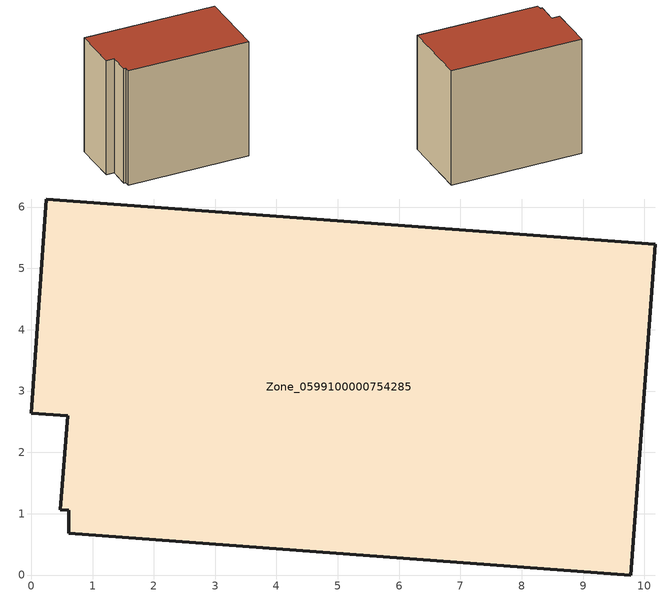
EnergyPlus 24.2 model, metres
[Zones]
Zone_0599100000754285
 floor ground (C_G): 0.25,6.13 10.18,5.39 9.77,0 0.61,0.68 0.62,1.05 0.47,1.06 0.6,2.6 0,2.64 z0
 wall outside (C_F): 10.18,5.39 0.25,6.13 0,2.64 0.6,2.6 0.47,1.06 0.62,1.05 0.61,0.68 9.77,0 10.18,5.39 z0:9.07
 roof outside (C_R): 0.61,0.68 9.77,0 10.18,5.39 0.25,6.13 0,2.64 0.6,2.6 0.47,1.06 0.62,1.05 z9.07
[BUILDING]
Pand.0599100000754285: North Axis=0; Terrain=City; Loads Convergence Tolerance Value=0.04; Temperature Convergence Tolerance Value=0.4; Solar Distribution=FullExterior; Maximum Number of Warmup Days=25; Minimum Number of Warmup Days=1
[Site:Location]
Rotterdam.The.Hague.AP_ZH_NLD Design_Conditions: Latitude=51.96; Longitude=4.45; Time Zone=1; Elevation=-4.5
[SITE:GROUNDTEMPERATURE:BUILDINGSURFACE]
18, 18, 18, 18, 18, 18, 18, 18, 18, 18, 18, 18
[MATERIAL] Thermal Absorptance=0.9; Solar Absorptance=0.7; Visible Absorptance=0.7
Name | Roughness | Thickness | Conductivity | Density | Specific Heat
G.TI.2006-2014 | MediumSmooth | 0.15 | 0.06 | 540 | 1210
F.TI.2006-2014 | Rough | 0.3 | 0.12 | 1920 | 840
R.TI.2006-2014 | MediumRough | 0.2 | 0.08 | 1500 | 1000
[CONSTRUCTION]
C_G: G.TI.2006-2014
C_F: F.TI.2006-2014
C_R: R.TI.2006-2014
[ZONE]
Zone_0599100000754285: Type=1; Multiplier=1; Ceiling Height=Autocalculate; Volume=Autocalculate; Floor Area=autocalculate; Part of Total Floor Area=Yes
[ZONEINFILTRATION:DESIGNFLOWRATE]
Infil_Zone_0599100000754285: Zone or ZoneList or Space or SpaceList=Zone_0599100000754285; Schedule=AlwaysOn; Design Flow Rate Calculation Method=Flow/Area; Flow Rate per Floor Area=0.0015; Constant Term Coefficient=1; Temperature Term Coefficient=0; Velocity Term Coefficient=0; Velocity Squared Term Coefficient=0
[HVACTEMPLATE:ZONE:IDEALLOADSAIRSYSTEM]
Zone_0599100000754285: Maximum Heating Supply Air Temperature=50; Minimum Cooling Supply Air Temperature=13; Maximum Heating Supply Air Humidity Ratio=0.0156; Minimum Cooling Supply Air Humidity Ratio=0.0077; Heating Limit=NoLimit; Cooling Limit=NoLimit; Dehumidification Control Type=ConstantSensibleHeatRatio; Cooling Sensible Heat Ratio=0.7; Dehumidification Setpoint=60; Humidification Control Type=None; Humidification Setpoint=30; Outdoor Air Method=None; Outdoor Air Flow Rate per Person=0.00944; Outdoor Air Flow Rate per Zone Floor Area=0; Outdoor Air Flow Rate per Zone=0; Demand Controlled Ventilation Type=None; Outdoor Air Economizer Type=NoEconomizer; Heat Recovery Type=None; Sensible Heat Recovery Effectiveness=0.7; Latent Heat Recovery Effectiveness=0.65
[ZONECONTROL:THERMOSTAT]
ThermostatControl_Zone_0599100000754285: Zone or ZoneList=Zone_0599100000754285; Control Type Schedule=DualSetpointControlType; Control 1=Thermostat_Zone_0599100000754285; Temperature Difference Between Cutout And Setpoint=0
[THERMOSTATSETPOINT:DUALSETPOINT]
Thermostat_Zone_0599100000754285: Heating Setpoint Temperature Schedule=HeatingSetpoint_Zone_0599100000754285; Cooling Setpoint Temperature Schedule=CoolingSetpoint_Zone_0599100000754285
[SCHEDULE:COMPACT]
HeatingSetpoint_Zone_0599100000754285: Through: 12/31, For: AllDays, Until: 24:00, 21
CoolingSetpoint_Zone_0599100000754285: Through: 12/31, For: AllDays, Until: 24:00, 24
DualSetpointControlType: Through: 12/31, For: AllDays, Until: 24:00, 4
AlwaysOn: Through: 12/31, For: AllDays, Until: 24:00, 1
